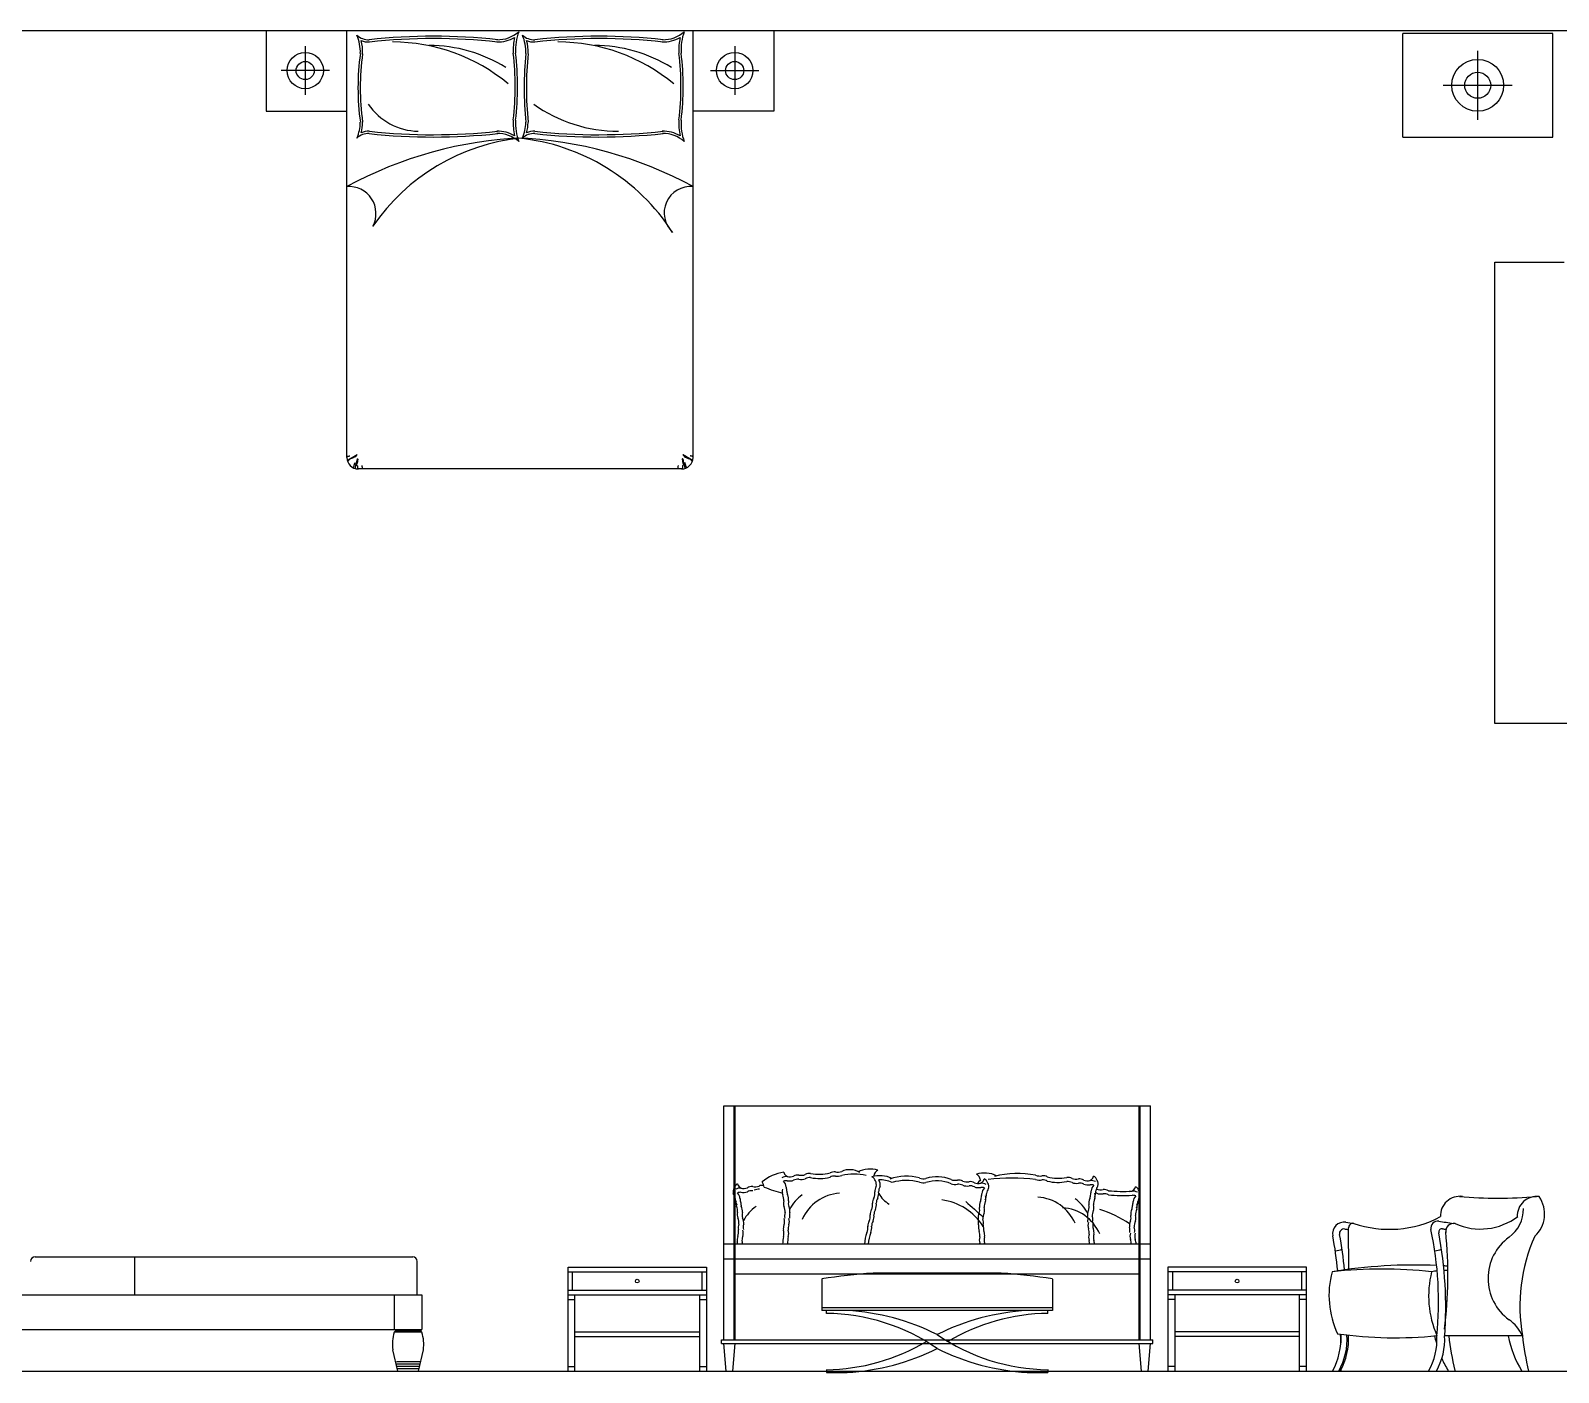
# Model space of a CAD drawing. Header units: inches. Extents: x 15.4 to 57.9, y 9.9 to 34.7.
# Drawn here: x 41.54 to 48.16, y 15.47 to 21.28 of the extents above; entities that cross this region are included whole.
import ezdxf

# ---------------------------------------------------------------- set-up
doc = ezdxf.new("R2010")
doc.units = ezdxf.units.IN
doc.header["$MEASUREMENT"] = 0
for name, color, linetype in [('02', 2, 'Continuous'), ('1', 1, 'Continuous'), ('4', 4, 'Continuous')]:
    doc.layers.add(name, color=color, linetype=linetype)

msp = doc.modelspace()

# ---------------------------------------------------------------- linework, layer by layer
at = {"layer": '02'}
for p, q in [((42.9084, 19.4309), (42.9084, 21.2809)), ((44.4084, 19.4309), (44.4084, 21.2809)), ((44.3584, 19.3809), (42.9584, 19.3809))]:
    msp.add_line(p, q, dxfattribs=at)
for points in [[(42.5584, 21.2809), (42.5584, 20.9309), (42.9084, 20.9309)], [(44.7584, 21.2809), (44.7584, 20.9309), (44.4084, 20.9309)]]:
    msp.add_lwpolyline(points, dxfattribs=at)
for centre in [(42.7277, 21.1076), (44.5891, 21.1076)]:
    msp.add_circle(centre, 0.0788, dxfattribs=at)
for centre, radius, start, end in [((42.775, 21.1872), 0.1916, 358.39232, 22.60225), ((43.0027, 21.317), 0.0758, 227.85954, 271.80123), ((43.562, 21.3788), 0.1375, 268.4473, 311.58389), ((43.8642, 21.1971), 0.2252, 159.51501, 183.4755), ((43.4924, 21.1872), 0.1916, 358.39232, 22.60225), ((43.7201, 21.317), 0.0758, 227.85954, 271.80123), ((44.2794, 21.3788), 0.1375, 268.4473, 311.58389), ((44.5816, 21.1971), 0.2252, 159.51501, 183.4755), ((43.2833, 18.6781), 2.5783, 83.79454, 96.19507), ((44.0007, 18.6781), 2.5783, 83.79454, 96.19507), ((44.0492, 21.0325), 1.0929, 172.14891, 187.85109), ((42.3766, 21.0379), 1.2712, 353.42597, 6.57403), ((45.1432, 21.0325), 1.4669, 174.15875, 185.84125), ((43.2258, 21.0379), 1.1404, 352.66801, 7.33199), ((42.775, 20.8886), 0.1916, 337.39775, 358.39232), ((43.8642, 20.8787), 0.2252, 176.5245, 200.48499), ((43.4924, 20.8886), 0.1916, 337.39775, 358.39232), ((44.5816, 20.8787), 0.2252, 176.5245, 200.48499), ((43.7382, 19.0841), 1.7322, 92.1831, 118.62301), ((43.0027, 20.7588), 0.0758, 88.19877, 132.14046), ((43.2833, 23.3978), 2.5783, 263.80493, 276.20546), ((43.7531, 19.9323), 0.8869, 95.78064, 145.64547), ((43.562, 20.6971), 0.1375, 48.41611, 91.5527), ((43.5786, 19.0841), 1.7322, 61.37699, 87.8169), ((43.5626, 19.9183), 0.9009, 32.79694, 84.23603), ((43.7201, 20.7588), 0.0758, 88.19877, 132.14046), ((44.0007, 23.3978), 2.5783, 263.80493, 276.20546), ((44.2794, 20.6971), 0.1375, 48.41611, 91.5527), ((42.9173, 20.4877), 0.1172, 332.09168, 94.33827), ((44.398, 20.4903), 0.1147, 84.77674, 227.10565), ((42.9584, 19.4309), 0.05, 180, 270), ((44.3584, 19.4309), 0.05, 270, 0)]:
    msp.add_arc(centre, radius, start, end, dxfattribs=at)
at = {"layer": '1'}
for p, q in [((47.4843, 20.8187), (47.4843, 21.2687)), ((48.1343, 21.2687), (47.4843, 21.2687)), ((48.1343, 20.8187), (48.1343, 21.2687)), ((42.7277, 21.2126), (42.7277, 21.0026)), ((44.5891, 21.2126), (44.5891, 21.0026)), ((47.8093, 20.8937), (47.8093, 21.1937)), ((42.8327, 21.1076), (42.6227, 21.1076)), ((44.4841, 21.1076), (44.6941, 21.1076)), ((47.6593, 21.0437), (47.9593, 21.0437)), ((47.4843, 20.8187), (48.1343, 20.8187)), ((44.5417, 16.6215), (46.3917, 16.6215)), ((44.5417, 15.6065), (44.5417, 16.6215)), ((44.5867, 15.6065), (44.5867, 16.6215)), ((44.5917, 15.6065), (44.5917, 16.6215)), ((46.3417, 15.6065), (46.3417, 16.6215)), ((46.3467, 15.6065), (46.3467, 16.6215)), ((46.3917, 15.6065), (46.3917, 16.6215)), ((41.5572, 15.9665), (43.1934, 15.9665)), ((41.9872, 15.9665), (41.9872, 15.8015)), ((46.3917, 16.0215), (44.5417, 16.0215)), ((43.2134, 15.8015), (43.2134, 15.9465)), ((43.8667, 15.4715), (43.8667, 15.9215)), ((43.8667, 15.9215), (44.4667, 15.9215)), ((43.8667, 15.9015), (44.4667, 15.9015)), ((43.8867, 15.8215), (43.8867, 15.9015)), ((44.4467, 15.9015), (44.4467, 15.8215)), ((44.4667, 15.9215), (44.4667, 15.4715)), ((46.3917, 15.9565), (44.5417, 15.9565)), ((45.7444, 15.8955), (45.1889, 15.8955)), ((46.4667, 15.9215), (46.4667, 15.4715)), ((47.0667, 15.9215), (46.4667, 15.9215)), ((47.0667, 15.9015), (46.4667, 15.9015)), ((46.4867, 15.9015), (46.4867, 15.8215)), ((47.0467, 15.8215), (47.0467, 15.9015)), ((47.0667, 15.4715), (47.0667, 15.9215)), ((46.3417, 15.8915), (44.5917, 15.8915)), ((44.9667, 15.8704), (44.9667, 15.7335)), ((45.9667, 15.8704), (45.9667, 15.7335)), ((41.1834, 15.8015), (43.2334, 15.8015)), ((43.1134, 15.8015), (43.1134, 15.6515)), ((43.2334, 15.8015), (43.2334, 15.6515)), ((43.8667, 15.8215), (44.4667, 15.8215)), ((43.8667, 15.8015), (44.4667, 15.8015)), ((43.8667, 15.7815), (43.8967, 15.7815)), ((43.8967, 15.4715), (43.8967, 15.8015)), ((44.4367, 15.8015), (44.4367, 15.4715)), ((44.4367, 15.7815), (44.4667, 15.7815)), ((47.0667, 15.8215), (46.4667, 15.8215)), ((47.0667, 15.8015), (46.4667, 15.8015)), ((46.4967, 15.7815), (46.4667, 15.7815)), ((46.4967, 15.8015), (46.4967, 15.4715)), ((47.0367, 15.4715), (47.0367, 15.8015)), ((47.0667, 15.7815), (47.0367, 15.7815)), ((45.9667, 15.7455), (44.9667, 15.7455)), ((45.9667, 15.7335), (44.9667, 15.7335)), ((44.9867, 15.7215), (44.9867, 15.7335)), ((45.9467, 15.7215), (45.9467, 15.7335)), ((41.1834, 15.6515), (43.2334, 15.6515)), ((43.1134, 15.6395), (43.1184, 15.6455)), ((43.2334, 15.6395), (43.1134, 15.6395)), ((43.1184, 15.6515), (43.1184, 15.6455)), ((43.2284, 15.6455), (43.1184, 15.6455)), ((43.2284, 15.6515), (43.2284, 15.6455)), ((43.2334, 15.6395), (43.2284, 15.6455)), ((43.8967, 15.6415), (44.4367, 15.6415)), ((47.0367, 15.6415), (46.4967, 15.6415)), ((47.2158, 15.6313), (47.2158, 15.5943)), ((43.1284, 15.4715), (43.1067, 15.5634)), ((43.2184, 15.4715), (43.24, 15.5634)), ((43.8967, 15.6215), (44.4367, 15.6215)), ((44.5317, 15.6065), (46.4017, 15.6065)), ((44.5317, 15.5915), (44.5317, 15.6065)), ((44.5317, 15.5915), (46.4017, 15.5915)), ((44.5517, 15.4715), (44.5417, 15.5915)), ((44.5817, 15.4715), (44.5917, 15.5915)), ((46.3517, 15.4715), (46.3417, 15.5915)), ((46.3817, 15.4715), (46.3917, 15.5915)), ((46.4017, 15.5915), (46.4017, 15.6065)), ((47.0367, 15.6215), (46.4967, 15.6215)), ((48.0029, 15.624), (47.6661, 15.6242)), ((43.224, 15.5115), (43.1227, 15.5115)), ((43.2226, 15.5015), (43.1241, 15.5015)), ((43.2212, 15.4915), (43.1255, 15.4915)), ((43.2198, 15.4815), (43.1269, 15.4815)), ((43.8667, 15.4915), (43.8967, 15.4915)), ((44.4367, 15.4915), (44.4667, 15.4915)), ((44.9867, 15.4775), (44.9867, 15.4655)), ((44.9867, 15.4655), (45.0764, 15.4655)), ((45.857, 15.4655), (45.9467, 15.4655)), ((45.9467, 15.4775), (45.9467, 15.4655)), ((46.4967, 15.4915), (46.4667, 15.4915)), ((47.0667, 15.4915), (47.0367, 15.4915)), ((47.2158, 15.4756), (47.2158, 15.4715))]:
    msp.add_line(p, q, dxfattribs=at)
for points in [[(50.1843, 20.2773), (50.4843, 20.2773), (50.4843, 18.2773), (47.8843, 18.2773), (47.8843, 20.2773), (48.1843, 20.2773)], [(42.9084, 19.434), (42.9096, 19.4348), (42.9106, 19.4355), (42.9115, 19.4359), (42.9122, 19.4363), (42.9129, 19.4365), (42.9134, 19.4366), (42.9139, 19.4366), (42.9144, 19.4366), (42.9148, 19.4366), (42.9153, 19.4366), (42.9157, 19.4366), (42.9162, 19.4366), (42.9166, 19.4367), (42.9171, 19.4368), (42.9175, 19.4368), (42.918, 19.437), (42.9184, 19.4371), (42.9189, 19.4373), (42.9193, 19.4375), (42.9197, 19.4377), (42.92, 19.4378), (42.9203, 19.438), (42.9204, 19.4381), (42.9205, 19.4381)], [(42.9139, 19.4199), (42.9152, 19.4208), (42.9163, 19.4216), (42.9172, 19.4222), (42.9181, 19.4228), (42.9188, 19.4232), (42.9195, 19.4235), (42.9201, 19.4238), (42.9206, 19.4241), (42.9211, 19.4244), (42.9216, 19.4247), (42.9221, 19.4249), (42.9225, 19.4252), (42.9229, 19.4254), (42.9234, 19.4257), (42.9238, 19.4259), (42.9242, 19.4262), (42.9246, 19.4265), (42.9251, 19.4268), (42.9256, 19.4271), (42.926, 19.4274), (42.9266, 19.4277), (42.9271, 19.428), (42.9277, 19.4284), (42.9283, 19.4287), (42.929, 19.4291), (42.9296, 19.4295), (42.9304, 19.43), (42.9311, 19.4304), (42.9318, 19.4308), (42.9325, 19.4313), (42.9333, 19.4317), (42.934, 19.4321), (42.9346, 19.4325), (42.9352, 19.4329), (42.9358, 19.4333), (42.9364, 19.4337), (42.937, 19.434), (42.9375, 19.4344), (42.9381, 19.4347), (42.9386, 19.4351), (42.9391, 19.4354), (42.9396, 19.4357), (42.9402, 19.436), (42.9407, 19.4363), (42.9412, 19.4366), (42.9418, 19.4369), (42.9423, 19.4372), (42.9429, 19.4375), (42.9435, 19.4378), (42.9441, 19.4381), (42.9447, 19.4384), (42.9453, 19.4387), (42.9459, 19.439), (42.9464, 19.4394), (42.947, 19.4397), (42.9475, 19.44), (42.948, 19.4404), (42.9485, 19.4408), (42.9489, 19.4411), (42.9494, 19.4415), (42.9498, 19.4418), (42.9501, 19.4421), (42.9505, 19.4424), (42.9509, 19.4426), (42.9512, 19.4427), (42.9516, 19.4428), (42.9518, 19.4428), (42.9521, 19.4428), (42.9522, 19.4427), (42.9523, 19.4426), (42.9523, 19.4425), (42.9522, 19.4423), (42.9519, 19.442), (42.9515, 19.4418), (42.9511, 19.4415), (42.9506, 19.4411), (42.9501, 19.4407), (42.9495, 19.4403), (42.949, 19.4397), (42.9485, 19.4391), (42.948, 19.4385), (42.9476, 19.4378), (42.9472, 19.437), (42.9468, 19.4363), (42.9464, 19.4356), (42.946, 19.4349), (42.9456, 19.4343), (42.945, 19.4338), (42.9444, 19.4334), (42.9438, 19.4331), (42.943, 19.4328), (42.9423, 19.4326), (42.9415, 19.4324), (42.9406, 19.4321), (42.9398, 19.4319), (42.939, 19.4316), (42.9381, 19.4312), (42.9373, 19.4308), (42.9365, 19.4303), (42.9357, 19.4298), (42.9348, 19.4292), (42.934, 19.4287), (42.9331, 19.4283), (42.9322, 19.4279), (42.9313, 19.4275), (42.9303, 19.4272), (42.9293, 19.4269), (42.9284, 19.4267), (42.9275, 19.4265), (42.9266, 19.4263), (42.9258, 19.4262), (42.925, 19.426), (42.9243, 19.4258), (42.9237, 19.4256), (42.9232, 19.4254), (42.9227, 19.4251), (42.9222, 19.4249), (42.9218, 19.4246), (42.9215, 19.4243), (42.9211, 19.424), (42.9208, 19.4237), (42.9204, 19.4234), (42.9201, 19.423), (42.9198, 19.4227), (42.9194, 19.4223), (42.9191, 19.422), (42.9187, 19.4216), (42.9183, 19.4212), (42.9179, 19.4208), (42.9175, 19.4204), (42.917, 19.42), (42.9165, 19.4195), (42.9159, 19.4189), (42.9153, 19.4183), (42.9146, 19.4176), (42.9139, 19.4167)], [(42.9362, 19.3861), (42.9373, 19.3884), (42.9381, 19.3904), (42.9387, 19.3922), (42.9393, 19.3938), (42.9397, 19.3952), (42.94, 19.3965), (42.9402, 19.3977), (42.9405, 19.3987), (42.9407, 19.3997), (42.941, 19.4007), (42.9413, 19.4017), (42.9417, 19.4027), (42.9421, 19.4039), (42.9426, 19.4052), (42.9431, 19.4067), (42.9438, 19.4084)], [(42.9525, 19.4244), (42.9515, 19.4185), (42.9505, 19.4139), (42.9497, 19.4104), (42.949, 19.4079), (42.9485, 19.4061), (42.948, 19.4049), (42.9476, 19.404), (42.9473, 19.4034), (42.947, 19.4029), (42.9468, 19.4023), (42.9467, 19.4017), (42.9465, 19.4012), (42.9464, 19.4006), (42.9463, 19.4), (42.9462, 19.3993), (42.9461, 19.3986), (42.946, 19.3979), (42.9459, 19.397), (42.9457, 19.3958), (42.9455, 19.3943), (42.9452, 19.3924), (42.9447, 19.39), (42.9442, 19.3869), (42.9436, 19.3832)], [(42.9525, 19.4244), (42.9547, 19.425), (42.9557, 19.4234), (42.9545, 19.415), (42.9539, 19.411), (42.9525, 19.4099), (42.9531, 19.4057), (42.9502, 19.4001), (42.9502, 19.3973), (42.9537, 19.394), (42.9545, 19.391), (42.9547, 19.3895), (42.9548, 19.381), (42.9547, 19.3826)], [(44.3643, 19.4244), (44.3622, 19.425), (44.3612, 19.4234), (44.3623, 19.415), (44.3629, 19.411), (44.3643, 19.4099), (44.3637, 19.4057), (44.3667, 19.4001), (44.3667, 19.3973), (44.3631, 19.394), (44.3623, 19.391), (44.3622, 19.3895), (44.3621, 19.381), (44.3621, 19.3826)], [(44.3643, 19.4244), (44.3654, 19.4185), (44.3663, 19.4139), (44.3672, 19.4104), (44.3678, 19.4079), (44.3684, 19.4061), (44.3689, 19.4049), (44.3693, 19.404), (44.3696, 19.4034), (44.3698, 19.4029), (44.37, 19.4023), (44.3702, 19.4017), (44.3703, 19.4012), (44.3704, 19.4006), (44.3705, 19.4), (44.3706, 19.3993), (44.3707, 19.3986), (44.3708, 19.3979), (44.371, 19.397), (44.3711, 19.3958), (44.3714, 19.3943), (44.3717, 19.3924), (44.3721, 19.39), (44.3726, 19.3869), (44.3733, 19.3832)], [(44.4029, 19.4199), (44.4017, 19.4208), (44.4006, 19.4216), (44.3996, 19.4222), (44.3988, 19.4228), (44.398, 19.4232), (44.3974, 19.4235), (44.3968, 19.4238), (44.3962, 19.4241), (44.3957, 19.4244), (44.3952, 19.4247), (44.3948, 19.4249), (44.3943, 19.4252), (44.3939, 19.4254), (44.3935, 19.4257), (44.3931, 19.4259), (44.3926, 19.4262), (44.3922, 19.4265), (44.3918, 19.4268), (44.3913, 19.4271), (44.3908, 19.4274), (44.3903, 19.4277), (44.3898, 19.428), (44.3892, 19.4284), (44.3886, 19.4287), (44.3879, 19.4291), (44.3872, 19.4295), (44.3865, 19.43), (44.3858, 19.4304), (44.385, 19.4308), (44.3843, 19.4313), (44.3836, 19.4317), (44.3829, 19.4321), (44.3822, 19.4325), (44.3816, 19.4329), (44.381, 19.4333), (44.3804, 19.4337), (44.3799, 19.434), (44.3793, 19.4344), (44.3788, 19.4347), (44.3783, 19.4351), (44.3777, 19.4354), (44.3772, 19.4357), (44.3767, 19.436), (44.3762, 19.4363), (44.3756, 19.4366), (44.3751, 19.4369), (44.3745, 19.4372), (44.3739, 19.4375), (44.3734, 19.4378), (44.3728, 19.4381), (44.3722, 19.4384), (44.3716, 19.4387), (44.371, 19.439), (44.3704, 19.4394), (44.3699, 19.4397), (44.3693, 19.44), (44.3688, 19.4404), (44.3684, 19.4408), (44.3679, 19.4411), (44.3675, 19.4415), (44.3671, 19.4418), (44.3667, 19.4421), (44.3663, 19.4424), (44.366, 19.4426), (44.3656, 19.4427), (44.3653, 19.4428), (44.365, 19.4428), (44.3648, 19.4428), (44.3646, 19.4427), (44.3645, 19.4426), (44.3646, 19.4425), (44.3647, 19.4423), (44.365, 19.442), (44.3653, 19.4418), (44.3658, 19.4415), (44.3663, 19.4411), (44.3668, 19.4407), (44.3674, 19.4403), (44.3679, 19.4397), (44.3684, 19.4391), (44.3688, 19.4385), (44.3693, 19.4378), (44.3696, 19.437), (44.37, 19.4363), (44.3704, 19.4356), (44.3708, 19.4349), (44.3713, 19.4343), (44.3718, 19.4338), (44.3724, 19.4334), (44.3731, 19.4331), (44.3738, 19.4328), (44.3746, 19.4326), (44.3754, 19.4324), (44.3762, 19.4321), (44.3771, 19.4319), (44.3779, 19.4316), (44.3787, 19.4312), (44.3796, 19.4308), (44.3804, 19.4303), (44.3812, 19.4298), (44.382, 19.4292), (44.3829, 19.4287), (44.3838, 19.4283), (44.3847, 19.4279), (44.3856, 19.4275), (44.3866, 19.4272), (44.3875, 19.4269), (44.3885, 19.4267), (44.3894, 19.4265), (44.3903, 19.4263), (44.3911, 19.4262), (44.3919, 19.426), (44.3925, 19.4258), (44.3931, 19.4256), (44.3937, 19.4254), (44.3942, 19.4251), (44.3946, 19.4249), (44.395, 19.4246), (44.3954, 19.4243), (44.3957, 19.424), (44.3961, 19.4237), (44.3964, 19.4234), (44.3967, 19.423), (44.3971, 19.4227), (44.3974, 19.4223), (44.3978, 19.422), (44.3981, 19.4216), (44.3985, 19.4212), (44.3989, 19.4208), (44.3994, 19.4204), (44.3999, 19.42), (44.4004, 19.4195), (44.401, 19.4189), (44.4016, 19.4183), (44.4022, 19.4176), (44.4029, 19.4167)], [(44.3806, 19.3861), (44.3796, 19.3884), (44.3788, 19.3904), (44.3781, 19.3922), (44.3776, 19.3938), (44.3772, 19.3952), (44.3769, 19.3965), (44.3766, 19.3977), (44.3764, 19.3987), (44.3761, 19.3997), (44.3758, 19.4007), (44.3755, 19.4017), (44.3752, 19.4027), (44.3748, 19.4039), (44.3743, 19.4052), (44.3737, 19.4067), (44.3731, 19.4084)], [(44.4084, 19.434), (44.4072, 19.4348), (44.4062, 19.4355), (44.4054, 19.4359), (44.4046, 19.4363), (44.404, 19.4365), (44.4034, 19.4366), (44.4029, 19.4366), (44.4025, 19.4366), (44.402, 19.4366), (44.4016, 19.4366), (44.4011, 19.4366), (44.4007, 19.4366), (44.4002, 19.4367), (44.3998, 19.4368), (44.3994, 19.4368), (44.3989, 19.437), (44.3984, 19.4371), (44.398, 19.4373), (44.3976, 19.4375), (44.3972, 19.4377), (44.3968, 19.4378), (44.3966, 19.438), (44.3964, 19.4381), (44.3964, 19.4381)], [(42.9727, 19.3956), (42.9732, 19.3938), (42.9736, 19.3919), (42.9738, 19.3901), (42.974, 19.3883), (42.9741, 19.3864), (42.9742, 19.3846), (42.9742, 19.3828), (42.9742, 19.3809)], [(44.3441, 19.3956), (44.3436, 19.3938), (44.3433, 19.3919), (44.343, 19.3901), (44.3428, 19.3883), (44.3427, 19.3864), (44.3427, 19.3846), (44.3426, 19.3828), (44.3426, 19.3809)], [(47.251, 15.9123), (47.2497, 16.0918)]]:
    msp.add_lwpolyline(points, dxfattribs=at)
for centre, radius in [((42.7277, 21.1076), 0.0394), ((44.5891, 21.1076), 0.0394), ((47.8093, 21.0437), 0.1125), ((47.8093, 21.0437), 0.0563), ((44.1667, 15.8615), 0.008), ((46.7667, 15.8615), 0.008)]:
    msp.add_circle(centre, radius, dxfattribs=at)
for centre, radius, start, end in [((42.775, 21.1872), 0.2015, 358.39232, 14.55155), ((43.0027, 21.317), 0.0857, 247.5713, 271.80123), ((43.2833, 18.6776), 2.5687, 83.79051, 96.19909), ((43.1052, 20.4464), 0.785, 50.22647, 89.95853), ((43.2634, 20.5861), 0.6303, 58.00929, 89.96742), ((43.562, 21.3788), 0.1474, 268.4473, 299.85132), ((43.8642, 21.1971), 0.2351, 166.76988, 183.4755), ((43.4924, 21.1872), 0.2015, 358.39232, 14.55155), ((43.7201, 21.317), 0.0857, 247.5713, 271.80123), ((44.0007, 18.6776), 2.5687, 83.79051, 96.19909), ((43.8226, 20.4464), 0.785, 50.22647, 89.95853), ((43.9807, 20.5861), 0.6303, 58.00929, 89.96742), ((44.2794, 21.3788), 0.1474, 268.4473, 299.85132), ((44.5816, 21.1971), 0.2351, 166.76988, 183.4755), ((44.0492, 21.0325), 1.0829, 172.14891, 187.85109), ((42.3766, 21.0379), 1.2612, 353.42597, 6.57403), ((45.1432, 21.0325), 1.4569, 174.15875, 185.84125), ((43.2258, 21.0379), 1.1304, 352.66801, 7.33199), ((43.2223, 21.1114), 0.2669, 214.05626, 268.97077), ((44.0848, 21.4748), 0.6303, 234.46158, 270), ((42.775, 20.8886), 0.2015, 345.44845, 358.39232), ((43.8642, 20.8787), 0.2351, 176.5245, 193.23012), ((43.4924, 20.8886), 0.2015, 345.44845, 358.39232), ((44.5816, 20.8787), 0.2351, 176.5245, 193.23012), ((43.0027, 20.7588), 0.0857, 88.19877, 112.4287), ((43.2833, 23.3982), 2.5687, 263.80091, 276.20949), ((43.562, 20.6971), 0.1474, 60.14868, 91.5527), ((43.7201, 20.7588), 0.0857, 88.19877, 112.4287), ((44.0007, 23.3982), 2.5687, 263.80091, 276.20949), ((44.2794, 20.6971), 0.1474, 60.14868, 91.5527), ((44.8275, 16.1503), 0.1847, 98.04868, 130.36104), ((44.6766, 16.2662), 0.0399, 3.80846, 38.22922), ((44.8131, 16.2743), 0.0399, 84.31532, 118.73608), ((44.8131, 16.2563), 0.0399, 84.31532, 107.63338), ((44.7726, 16.2662), 0.0399, 3.80846, 44.67829), ((44.8255, 16.3373), 0.0242, 189.99426, 271.06391), ((44.8268, 16.365), 0.0519, 259.17704, 289.82809), ((44.8268, 16.347), 0.0519, 259.17704, 289.82809), ((44.8636, 16.2811), 0.0399, 84.31532, 118.73608), ((44.8636, 16.2631), 0.0399, 84.31532, 118.73608), ((44.8773, 16.3718), 0.0519, 259.17704, 289.82809), ((44.8773, 16.3538), 0.0519, 259.17704, 289.82809), ((44.9141, 16.288), 0.0399, 84.31532, 118.73608), ((44.9141, 16.27), 0.0399, 84.31532, 118.73608), ((44.9554, 16.5147), 0.1907, 258.67985, 284.24476), ((44.9554, 16.4967), 0.1907, 258.67985, 284.24476), ((45.0216, 16.2949), 0.0399, 84.31532, 118.73608), ((45.0216, 16.2769), 0.0399, 84.31532, 118.73608), ((45.0353, 16.3856), 0.0519, 259.17704, 289.82809), ((45.0353, 16.3676), 0.0519, 259.17704, 289.82809), ((45.0878, 16.2589), 0.0854, 58.87232, 114.13789), ((45.1066, 16.0916), 0.2334, 76.99037, 103.30137), ((45.1757, 16.2184), 0.1283, 74.57538, 114.61094), ((45.2176, 16.1898), 0.1283, 65.38906, 105.42462), ((45.1629, 16.2791), 0.0401, 348.85889, 59.07332), ((45.2304, 16.3077), 0.0401, 120.92668, 166.53721), ((45.1294, 16.2502), 0.0912, 45.86302, 47.11958), ((45.2176, 16.1718), 0.1283, 65.38906, 91.5863), ((45.1799, 16.2791), 0.0401, 348.85889, 31.52287), ((45.3338, 16.0967), 0.2189, 74.99011, 109.29457), ((45.3338, 16.0787), 0.2189, 74.99011, 106.6542), ((45.4081, 16.3569), 0.0519, 250.17191, 280.82296), ((45.4659, 16.1518), 0.1615, 67.74815, 107.29741), ((45.4659, 16.1338), 0.1615, 67.74815, 107.29741), ((45.5446, 16.3501), 0.0519, 250.17191, 280.82296), ((45.5583, 16.2594), 0.0399, 61.26392, 95.68468), ((45.5951, 16.3432), 0.0519, 250.17191, 280.82296), ((45.6088, 16.2525), 0.0399, 61.26392, 95.68468), ((45.6706, 16.2014), 0.1283, 65.38906, 105.42462), ((45.6158, 16.2907), 0.0401, 13.46279, 59.07332), ((45.7169, 16.2332), 0.0912, 132.88042, 145.71033), ((45.6469, 16.3086), 0.0242, 268.93609, 350.00574), ((45.6501, 16.2701), 0.0401, 348.85889, 59.07332), ((45.7892, 15.437), 0.8711, 83.12546, 96.72424), ((45.8149, 15.9106), 0.4167, 79.13369, 103.95509), ((45.911, 16.3686), 0.0519, 250.17191, 280.82296), ((45.911, 16.3506), 0.0519, 250.17191, 280.82296), ((45.9247, 16.2779), 0.0399, 61.26392, 95.68468), ((45.9247, 16.2599), 0.0399, 61.26392, 95.68468), ((45.9908, 16.4977), 0.1907, 255.75524, 281.32015), ((45.9908, 16.4797), 0.1907, 255.75524, 281.32015), ((46.0322, 16.271), 0.0399, 61.26392, 95.68468), ((46.0322, 16.253), 0.0399, 61.26392, 95.68468), ((46.069, 16.3548), 0.0519, 250.17191, 280.82296), ((46.0827, 16.2641), 0.0399, 61.26392, 95.68468), ((46.1195, 16.348), 0.0519, 250.17191, 280.82296), ((46.1208, 16.3203), 0.0242, 268.93609, 350.00574), ((46.1332, 16.2573), 0.0399, 61.26392, 95.68468), ((46.124, 16.2817), 0.0401, 348.85889, 59.07332), ((44.622, 16.2487), 0.0401, 120.92668, 191.14111), ((44.5512, 16.2162), 0.0399, 3.80846, 38.22922), ((44.6127, 16.2243), 0.0399, 84.31532, 118.73608), ((44.6127, 16.2063), 0.0399, 84.31532, 107.63338), ((44.5722, 16.2162), 0.0399, 3.80846, 44.67829), ((44.6252, 16.2873), 0.0242, 189.99426, 271.06391), ((44.6264, 16.315), 0.0519, 259.17704, 289.82809), ((44.6264, 16.297), 0.0519, 259.17704, 289.82809), ((44.6632, 16.2311), 0.0399, 84.31532, 118.73608), ((44.6632, 16.2131), 0.0399, 84.31532, 118.73608), ((44.6769, 16.3218), 0.0519, 259.17704, 289.82809), ((44.6933, 16.2198), 0.0399, 84.31532, 118.73608), ((44.7073, 16.2502), 0.0262, 71.68544, 119.1331), ((44.9118, 16.7296), 0.5004, 247.02282, 256.86614), ((44.8345, 16.2492), 0.0399, 165.52075, 199.94151), ((44.75, 16.2136), 0.0519, 354.42874, 25.07979), ((44.8643, 16.2677), 0.0519, 178.67019, 200.08104), ((44.8555, 16.2492), 0.0399, 179.03455, 199.94151), ((44.771, 16.2136), 0.0519, 354.42874, 25.07979), ((44.9816, 16.0922), 0.1739, 125.05783, 152.30353), ((45.0546, 16.0545), 0.1878, 93.48045, 156.70471), ((45.1445, 16.2421), 0.0519, 336.44377, 7.09482), ((45.2359, 16.2499), 0.0399, 147.53579, 181.95655), ((45.1615, 16.2421), 0.0519, 336.44377, 7.09482), ((45.2529, 16.2499), 0.0399, 147.53579, 181.95655), ((45.3147, 16.2959), 0.1151, 208.35869, 240.93944), ((45.4081, 16.3389), 0.0519, 250.17191, 280.82296), ((45.5446, 16.3321), 0.0519, 250.17191, 280.82296), ((45.5583, 16.2414), 0.0399, 61.26392, 95.68468), ((45.5951, 16.3252), 0.0519, 250.17191, 280.82296), ((45.6088, 16.2345), 0.0399, 61.26392, 95.68468), ((45.6456, 16.3363), 0.0519, 250.17191, 280.82296), ((45.6456, 16.3183), 0.0519, 250.17191, 280.82296), ((45.6593, 16.2456), 0.0399, 61.26392, 95.68468), ((45.6593, 16.2276), 0.0399, 72.36662, 95.68468), ((45.6081, 16.239), 0.0519, 339.91896, 1.32981), ((45.6998, 16.2376), 0.0399, 135.32171, 176.19154), ((45.6291, 16.239), 0.0519, 330.67876, 1.32981), ((45.6379, 16.2206), 0.0399, 340.05849, 14.47925), ((45.7208, 16.2376), 0.0399, 141.77078, 176.19154), ((45.8917, 16.0375), 0.1878, 23.29529, 86.51955), ((46.069, 16.3368), 0.0519, 250.17191, 280.82296), ((46.0827, 16.2461), 0.0399, 61.26392, 95.68468), ((46.1195, 16.33), 0.0519, 250.17191, 280.82296), ((46.0908, 16.2322), 0.0399, 340.05849, 0.96545), ((46.1332, 16.2393), 0.0399, 72.36662, 95.68468), ((46.082, 16.2507), 0.0519, 339.91896, 1.32981), ((46.1737, 16.2492), 0.0399, 135.32171, 176.19154), ((46.103, 16.2507), 0.0519, 330.67876, 1.32981), ((46.1118, 16.2322), 0.0399, 340.05849, 14.47925), ((46.1392, 16.207), 0.0399, 61.26392, 67.60116), ((46.1947, 16.2492), 0.0399, 141.77078, 176.19154), ((46.1392, 16.225), 0.0399, 61.26392, 64.28853), ((46.176, 16.3088), 0.0519, 250.17191, 280.82296), ((46.176, 16.2908), 0.0519, 250.17191, 280.82296), ((46.1897, 16.2181), 0.0399, 61.26392, 95.68468), ((46.1897, 16.2001), 0.0399, 61.26392, 95.68468), ((46.275, 16.9609), 0.7108, 264.66585, 272.92376), ((46.275, 16.9429), 0.7108, 264.66585, 272.92376), ((46.3028, 16.2743), 0.0242, 268.93609, 350.00574), ((46.3152, 16.2113), 0.0399, 61.26392, 95.68468), ((46.3152, 16.1933), 0.0399, 72.36662, 95.68468), ((46.3557, 16.2032), 0.0399, 135.32171, 176.19154), ((46.306, 16.2357), 0.0401, 348.85889, 59.07332), ((46.3767, 16.2032), 0.0399, 141.77078, 176.19154), ((47.7321, 16.1449), 0.0838, 82.22522, 182.78755), ((47.8973, 18.1798), 1.959, 265.09885, 274.90115), ((48.0647, 16.1442), 0.0838, 82.22522, 182.98018), ((47.9688, 16.1527), 0.1306, 312.09336, 34.79759), ((44.643, 16.2177), 0.0519, 178.67019, 209.32124), ((44.6342, 16.1992), 0.0399, 165.52075, 199.94151), ((44.5496, 16.1636), 0.0519, 354.42874, 25.07979), ((44.6399, 16.1486), 0.0399, 165.52075, 199.94151), ((44.664, 16.2177), 0.0519, 178.67019, 200.08104), ((44.6552, 16.1992), 0.0399, 179.03455, 199.94151), ((44.5706, 16.1636), 0.0519, 354.42874, 25.07979), ((44.6609, 16.1486), 0.0399, 165.52075, 199.94151), ((44.7813, 16.0422), 0.1739, 125.05783, 152.30353), ((44.8403, 16.1986), 0.0399, 165.52075, 199.94151), ((44.7557, 16.1629), 0.0519, 354.42874, 25.07979), ((44.8448, 16.1441), 0.0399, 159.75574, 194.1765), ((44.8613, 16.1986), 0.0399, 165.52075, 199.94151), ((44.7767, 16.1629), 0.0519, 354.42874, 25.07979), ((44.8658, 16.1441), 0.0399, 159.75574, 194.1765), ((45.2157, 16.15), 0.0399, 147.53579, 181.95655), ((45.1344, 16.1922), 0.0519, 336.44377, 7.09482), ((45.2258, 16.1999), 0.0399, 147.53579, 181.95655), ((45.2327, 16.15), 0.0399, 147.53579, 181.95655), ((45.1514, 16.1922), 0.0519, 336.44377, 7.09482), ((45.2428, 16.1999), 0.0399, 147.53579, 181.95655), ((45.452, 15.9608), 0.2548, 32.61142, 82.29183), ((48.7772, 19.7303), 4.7513, 227.88201, 229.08056), ((45.6111, 16.1699), 0.0399, 340.05849, 14.47925), ((45.7014, 16.1849), 0.0519, 154.92021, 185.57126), ((45.6169, 16.2206), 0.0399, 340.05849, 0.96545), ((45.6321, 16.1699), 0.0399, 340.05849, 14.47925), ((45.7224, 16.1849), 0.0519, 154.92021, 185.57126), ((45.9987, 15.9915), 0.1878, 23.29529, 86.51955), ((45.9647, 16.0752), 0.1739, 27.69647, 54.94217), ((46.1696, 16.1459), 0.0519, 154.92021, 185.57126), ((46.085, 16.1816), 0.0399, 340.05849, 14.47925), ((46.1753, 16.1966), 0.0519, 154.92021, 185.57126), ((46.1906, 16.1459), 0.0519, 154.92021, 185.57126), ((46.106, 16.1816), 0.0399, 340.05849, 14.47925), ((46.1963, 16.1966), 0.0519, 154.92021, 185.57126), ((46.0124, 15.6714), 0.5249, 56.68717, 72.3452), ((46.3573, 16.1506), 0.0519, 154.92021, 185.57126), ((46.2728, 16.1862), 0.0399, 340.05849, 0.96545), ((46.264, 16.2047), 0.0519, 339.91896, 1.32981), ((46.3783, 16.1506), 0.0519, 154.92021, 185.57126), ((46.285, 16.2047), 0.0519, 330.67876, 1.32981), ((46.2938, 16.1862), 0.0399, 340.05849, 14.47925), ((47.8571, 16.1731), 0.1503, 305.91235, 1.1241), ((44.5554, 16.1129), 0.0519, 354.42874, 25.07979), ((44.6445, 16.0941), 0.0399, 159.75574, 194.1765), ((44.5764, 16.1129), 0.0519, 354.42874, 25.07979), ((44.6655, 16.0941), 0.0399, 159.75574, 194.1765), ((44.8397, 16.0888), 0.0399, 155.75779, 190.17854), ((44.7532, 16.1189), 0.0519, 344.66577, 15.31682), ((44.8607, 16.0888), 0.0399, 155.75779, 190.17854), ((44.7742, 16.1189), 0.0519, 344.66577, 15.31682), ((45.1141, 16.0923), 0.0519, 336.44377, 7.09482), ((45.2055, 16.1), 0.0399, 147.53579, 181.95655), ((45.1243, 16.1422), 0.0519, 336.44377, 7.09482), ((45.1311, 16.0923), 0.0519, 336.44377, 7.09482), ((45.2225, 16.1), 0.0399, 147.53579, 181.95655), ((45.1413, 16.1422), 0.0519, 336.44377, 7.09482), ((45.6956, 16.1343), 0.0519, 154.92021, 185.57126), ((45.6065, 16.1154), 0.0399, 345.8235, 20.24426), ((45.8595, 16.112), 0.2144, 181.69735, 189.52091), ((45.7166, 16.1343), 0.0519, 154.92021, 185.57126), ((45.6275, 16.1154), 0.0399, 345.8235, 20.24426), ((45.8805, 16.112), 0.2144, 181.69735, 189.52091), ((46.0805, 16.1271), 0.0399, 345.8235, 20.24426), ((46.1721, 16.1019), 0.0519, 164.68318, 195.33423), ((46.1015, 16.1271), 0.0399, 345.8235, 20.24426), ((46.1931, 16.1019), 0.0519, 164.68318, 195.33423), ((46.3516, 16.0999), 0.0519, 154.92021, 185.57126), ((46.2625, 16.0811), 0.0399, 345.8235, 20.24426), ((46.267, 16.1356), 0.0399, 340.05849, 14.47925), ((46.3726, 16.0999), 0.0519, 154.92021, 185.57126), ((46.2835, 16.0811), 0.0399, 345.8235, 20.24426), ((46.288, 16.1356), 0.0399, 340.05849, 14.47925), ((47.2302, 16.0672), 0.05, 81.47452, 190.89133), ((47.6781, 19.0553), 2.9715, 261.47452, 262.15258), ((47.2697, 16.0918), 0.02, 82.15258, 180), ((47.4268, 16.558), 0.4724, 250.91885, 297.9771), ((47.6362, 16.0913), 0.03, 80.9289, 191.94803), ((48.1094, 19.0553), 2.9715, 260.9289, 262.15258), ((47.7044, 16.0772), 0.0339, 77.77029, 188.12349), ((47.8211, 16.3543), 0.2674, 245.81133, 307.29793), ((44.6394, 16.0388), 0.0399, 155.75779, 190.17854), ((44.55, 16.018), 0.0519, 3.78151, 15.31682), ((44.4322, 16.0867), 0.1736, 349.55765, 359.2241), ((44.6604, 16.0388), 0.0399, 155.75779, 190.17854), ((44.571, 16.018), 0.0519, 3.78151, 15.31682), ((44.5739, 16.0689), 0.0519, 344.66577, 15.31682), ((45.0156, 16.0144), 0.2189, 169.48397, 178.14185), ((44.7503, 16.068), 0.0519, 344.66577, 15.31682), ((45.0366, 16.0144), 0.2189, 169.48397, 178.14185), ((44.7713, 16.068), 0.0519, 344.66577, 15.31682), ((45.369, 16.0012), 0.2189, 161.26197, 174.69238), ((45.386, 16.0012), 0.2189, 161.26197, 174.69238), ((45.6117, 16.0602), 0.0399, 349.82146, 24.24221), ((45.701, 16.0394), 0.0519, 164.68318, 195.33423), ((45.4358, 15.9857), 0.2189, 9.39718, 10.51603), ((45.6327, 16.0602), 0.0399, 349.82146, 24.24221), ((45.722, 16.0394), 0.0519, 164.68318, 195.33423), ((45.4568, 15.9857), 0.2189, 9.39718, 10.51603), ((46.0856, 16.0718), 0.0399, 349.82146, 24.24221), ((46.175, 16.051), 0.0519, 164.68318, 195.33423), ((45.9097, 15.9974), 0.2189, 6.31974, 10.51603), ((46.1066, 16.0718), 0.0399, 349.82146, 24.24221), ((46.196, 16.051), 0.0519, 164.68318, 195.33423), ((45.9307, 15.9974), 0.2189, 6.31974, 10.51603), ((46.3541, 16.0559), 0.0519, 164.68318, 195.33423), ((46.2676, 16.0258), 0.0399, 353.7595, 24.24221), ((46.3751, 16.0559), 0.0519, 164.68318, 195.33423), ((46.2886, 16.0258), 0.0399, 353.7595, 24.24221), ((45.6934, 15.7715), 1.515, 5.06948, 10.89133), ((47.2302, 16.0672), 0.02, 81.47452, 190.89133), ((45.6934, 15.7715), 1.545, 5.13454, 10.89133), ((47.6781, 19.0553), 3.0015, 261.47452, 261.79443), ((46.1247, 15.7715), 1.515, 354.42071, 11.94803), ((47.6552, 16.0732), 0.015, 81.33996, 191.15131), ((45.9404, 15.7488), 1.7303, 355.86739, 10.70568), ((48.1094, 19.0553), 3.0015, 261.33996, 261.61156), ((45.8922, 15.8865), 1.7883, 352.49237, 6.04728), ((48.0747, 15.8728), 0.2206, 125.91235, 234.08765), ((48.7472, 15.7511), 0.755, 156.20775, 189.69604), ((41.5572, 15.9465), 0.02, 90, 180), ((43.1934, 15.9465), 0.02, 0, 90), ((47.1806, 16.1169), 0.1248, 275.31201, 289.14497), ((47.6119, 16.1169), 0.1248, 275.31201, 289.14497), ((45.3278, 13.6637), 2.2361, 93.56066, 99.294), ((45.6055, 13.6637), 2.2361, 80.706, 86.43934), ((47.556, 15.7996), 0.3912, 164.90908, 205.17893), ((47.5347, 13.7621), 2.1688, 87.44226, 99.45717), ((47.394, 13.9159), 1.9972, 83.80096, 96.19904), ((48.0216, 15.7966), 0.425, 165.71881, 203.77301), ((47.6676, 15.6225), 0.2849, 96.82021, 101.72647), ((47.5347, 13.7621), 2.1688, 86.15843, 86.6402), ((47.6676, 15.6225), 0.2849, 87.43498, 90.78237), ((44.9767, 14.856), 0.8655, 55.51947, 89.33801), ((45.0235, 14.7508), 0.9841, 63.23661, 86.92261), ((45.9098, 14.7508), 0.9841, 93.07739, 116.76339), ((45.9567, 14.856), 0.8655, 90.66199, 120.79782), ((43.2824, 15.5864), 0.1772, 162.58162, 187.4741), ((43.0643, 15.5864), 0.1772, 352.5259, 17.41838), ((45.9567, 16.3429), 0.8655, 235.51947, 269.33801), ((46.9386, 15.6088), 0.2776, 330.35939, 4.66073), ((47.4488, 17.3374), 1.7219, 261.76132, 276.12884), ((47.8401, 15.5489), 0.1793, 24.74856, 54.08765), ((44.9767, 16.3429), 0.8655, 270.66199, 300.79782), ((45.0235, 16.4481), 0.9841, 273.07739, 296.76339), ((45.9098, 16.4481), 0.9841, 243.23661, 266.92261), ((46.9659, 15.6088), 0.2776, 330.35939, 3.92667), ((46.9722, 15.6088), 0.2776, 330.35939, 3.92667), ((47.3553, 15.6088), 0.2776, 330.35939, 3.17753), ((48.1309, 15.7359), 0.5211, 192.38047, 195.7359), ((47.3889, 15.6088), 0.2776, 330.35939, 3.17409), ((48.9268, 15.7656), 1.2511, 186.49438, 193.50386), ((48.4502, 15.7338), 0.5211, 192.1657, 210.23276), ((49.2462, 15.7636), 1.2511, 186.40735, 193.50386), ((48.1309, 15.7359), 0.5211, 203.75241, 210.23276)]:
    msp.add_arc(centre, radius, start, end, dxfattribs=at)
at = {"layer": '4'}
for p, q in [((37.2544, 21.2809), (57.5806, 21.2809)), ((37.2544, 15.4715), (57.5806, 15.4715))]:
    msp.add_line(p, q, dxfattribs=at)

doc.saveas('drawing.dxf')
